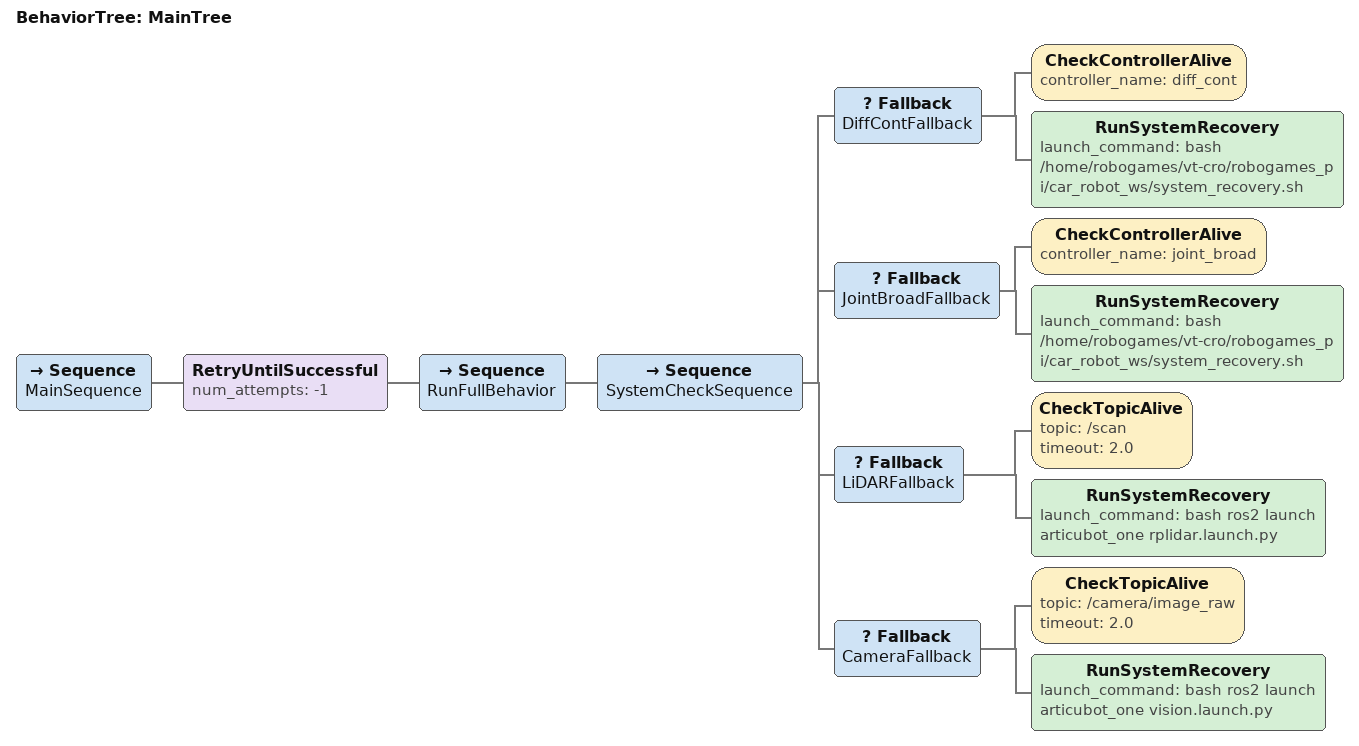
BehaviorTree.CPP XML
<root main_tree_to_execute="MainTree">
  <BehaviorTree ID="MainTree">
    <Sequence name="MainSequence">

      <!-- Retry full system check + mission until successful -->
      <RetryUntilSuccessful num_attempts="-1">
        <Sequence name="RunFullBehavior">
          <Sequence name="SystemCheckSequence">
            <Fallback name="DiffContFallback">
              <CheckControllerAlive controller_name="diff_cont"/>
              <RunSystemRecovery launch_command="bash /home/robogames/vt-cro/robogames_pi/car_robot_ws/system_recovery.sh"/>
            </Fallback>
            <Fallback name="JointBroadFallback">
              <CheckControllerAlive controller_name="joint_broad"/>
              <RunSystemRecovery launch_command="bash /home/robogames/vt-cro/robogames_pi/car_robot_ws/system_recovery.sh"/>
            </Fallback>
            <Fallback name="LiDARFallback">
              <CheckTopicAlive topic="/scan" timeout="2.0"/>
              <RunSystemRecovery launch_command="bash ros2 launch articubot_one rplidar.launch.py"/>
            </Fallback>
            <Fallback name="CameraFallback">
              <CheckTopicAlive topic="/camera/image_raw" timeout="2.0"/>
              <RunSystemRecovery launch_command="bash ros2 launch articubot_one vision.launch.py"/>
            </Fallback>
          </Sequence>

          <!-- MAIN TASK BEHAVIOR TREE -->
        </Sequence>
      </RetryUntilSuccessful>

    </Sequence>
  </BehaviorTree>

</root>
